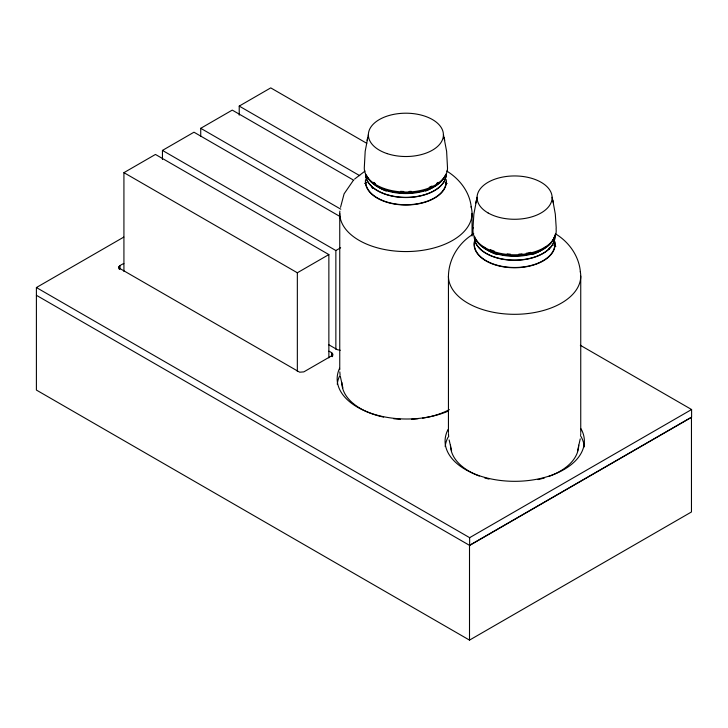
<?xml version="1.0" encoding="UTF-8"?>
<svg xmlns="http://www.w3.org/2000/svg" width="728" height="728" viewBox="0 0 728 728"><rect width="100%" height="100%" fill="white"/><g stroke="black" fill="none" stroke-linecap="round" stroke-linejoin="round"><path stroke-width="1.09" d="M472.963 227.991L473.873 214.096L477.077 197.27M580.689 434.625L580.735 433.551M448.439 432.487L448.439 276.121C448.739 258.731 458.849 242.524 473.755 233.797M580.225 438.884L577.595 450.741M368.386 134.516L365.183 151.342L364.282 168.022A41.623 24.033 0 0 0 405.896 192.046A41.623 24.033 0 0 0 447.52 168.022L446.619 151.342L443.416 134.516M340.54 207.298L344.098 193.83L353.344 180.389M367.058 140.322L367.686 137.583M475.757 203.076L476.385 200.337M123.842 263.518C122.431 264.127 116.817 266.466 119.983 268.577L299.645 372.199L303.831 371.881L331.75 355.764C334.616 354.063 330.348 351.606 328.801 351.224M354.554 179.106L365.065 171.044M123.924 271.426L123.924 172.654L155.455 154.445L328.865 254.573L328.865 357.876M162.453 159.496L162.453 150.414L193.976 132.205L339.958 216.489M200.728 136.263L200.728 128.31L232.259 110.11L353.744 180.253M239.221 115.17L239.221 106.088L270.743 87.888L366.757 143.316M469.505 640.112L469.505 545.345L691.464 417.19L691.464 511.966L469.505 640.112L36.4 390.062L36.4 287.542L123.806 237.082M123.924 172.654L297.343 272.773L328.865 254.573M162.453 150.414L335.863 250.532L340.64 247.775M36.4 287.542L469.642 537.673L691.6 409.527L691.6 417.271L469.642 545.418L36.4 295.295M340.258 350.268L337.346 349.695L328.501 344.59M239.221 106.088L359.723 175.666M580.334 345.281L691.6 409.527M200.728 128.31L340.831 209.2M555.418 233.797C568.968 241.914 579.079 256.083 580.389 272.063M446.728 171.044C459.541 178.851 469.788 192.028 471.262 207.298M552.798 200.337L555.309 214.096L556.219 227.991M444.107 137.583L444.735 140.322M552.106 197.27L553.426 203.076M451.588 450.741L449.149 439.94M342.888 387.988L340.267 376.13M340.103 375.066L339.803 371.871M448.666 436.755L448.448 433.551M580.744 276.121L580.744 432.487M472.053 213.368L472.053 236.027M469.642 537.673L469.642 545.418M339.749 213.368L339.749 369.733M335.863 250.532L335.863 349.304M332.651 353.826L332.651 356.038M332.505 353.581L332.505 355.792M332.305 353.344L332.305 356.665M331.75 352.925L331.75 356.247M297.343 272.773L297.343 371.544M119.983 265.738L119.983 269.06M119.438 266.157L119.438 269.478M119.237 266.384L119.237 268.605M119.092 266.639L119.092 268.85M447.511 411.429A69.642 40.204 0 0 1 367.13 411.848A69.642 40.204 0 0 1 339.603 368.25M581.035 428.828A69.642 40.204 0 0 1 515.369 481.317A69.642 40.204 0 0 1 448.029 429.538M445.19 446.592A69.642 40.204 0 0 1 448.029 437.291M580.462 435.59A69.642 40.204 0 0 1 584.284 446.91M337.264 384.284A69.642 40.204 0 0 1 339.603 375.994M554.681 242.251A40.24 23.232 0 0 1 511.948 267.449A40.24 23.232 0 0 1 475.302 239.23M554.681 235.044A40.24 23.232 0 0 1 516.343 260.269A40.24 23.232 0 0 1 474.347 237.064M554.945 235.317A40.695 23.496 0 0 1 515.488 255.746A40.695 23.496 0 0 1 474.51 236.336M530.712 252.352A40.695 23.496 0 0 1 526.253 253.289M522.021 253.881A40.695 23.496 0 0 1 518.837 254.145M510.346 254.145A40.695 23.496 0 0 1 507.161 253.881M494.239 251.124A40.695 23.496 0 0 1 490.29 249.622M554.836 236.864A40.24 23.232 0 0 1 514.587 260.096A40.24 23.232 0 0 1 474.347 236.864M554.226 237.11A40.24 23.232 0 0 1 516.343 256.283A40.24 23.232 0 0 1 475.721 239.084M556.055 228.683A41.623 24.033 0 0 1 513.677 254.8A41.623 24.033 0 0 1 473.327 227.637M578.669 445.163A64.082 37.001 0 0 1 548.83 476.44M544.553 477.868A64.082 37.001 0 0 1 537.992 479.606M488.961 479.079A64.082 37.001 0 0 1 484.63 477.868M479.27 476.039A64.082 37.001 0 0 1 450.505 445.163M549.567 247.465A35.408 20.448 0 0 1 548.794 249.558M554.745 241.332A40.504 23.387 0 0 1 513.704 267.758A40.504 23.387 0 0 1 474.711 240.322M580.298 271.69A66.157 38.193 0 0 1 518.436 314.25A66.157 38.193 0 0 1 448.439 276.121M553.871 245.391A66.157 38.193 0 0 1 555.846 246.264M545.254 247.083A35.408 20.448 0 0 1 532.295 254.573M496.887 254.573A35.408 20.448 0 0 1 483.929 247.083M446.146 174.311A40.24 23.232 0 0 1 405.896 197.543A40.24 23.232 0 0 1 365.656 174.311M446.146 181.518A40.24 23.232 0 0 1 405.896 204.75A40.24 23.232 0 0 1 365.656 181.518M445.208 175.584A40.695 23.496 0 0 1 405.896 192.993A40.695 23.496 0 0 1 366.584 175.584M438.183 182.328A40.695 23.496 0 0 1 436.491 183.52M432.068 186.013A40.695 23.496 0 0 1 429.238 187.269M411.211 191.318A40.695 23.496 0 0 1 409.081 191.446M403.776 191.482A40.695 23.496 0 0 1 400.582 191.318M375.311 183.52A40.695 23.496 0 0 1 373.61 182.328M446.146 174.11A40.24 23.232 0 0 1 405.896 197.343A40.24 23.232 0 0 1 365.656 174.11M444.772 176.331A40.24 23.232 0 0 1 405.896 193.557A40.24 23.232 0 0 1 367.03 176.331M372.618 188.497A35.408 20.448 0 0 1 371.699 186.805M449.367 409.6A64.082 37.001 0 0 1 422.486 418.154M418.145 418.727A64.082 37.001 0 0 1 411.466 419.273M400.327 419.273A64.082 37.001 0 0 1 393.657 418.727M383.62 417.099A64.082 37.001 0 0 1 341.814 382.409M446.246 179.598A40.504 23.387 0 0 1 405.896 205.014A40.504 23.387 0 0 1 365.556 179.598M471.043 206.734A66.157 38.193 0 0 1 409.764 251.497A66.157 38.193 0 0 1 339.858 211.156M364.646 183.511A66.157 38.193 0 0 1 366.621 182.637M445.181 182.637A66.157 38.193 0 0 1 447.147 183.511M437.992 182.755A35.408 20.448 0 0 1 436.563 184.33M435.162 185.622A35.408 20.448 0 0 1 425.561 191.109M386.231 191.109A35.408 20.448 0 0 1 376.64 185.622M375.229 184.33A35.408 20.448 0 0 1 373.81 182.755M488.06 212.931A37.519 21.658 0 0 0 550.832 203.221A37.519 21.658 0 0 0 504.877 176.686A37.519 21.658 0 0 0 488.06 212.931M387.141 153.617A37.519 21.658 0 0 0 443.416 134.862A37.519 21.658 0 0 0 387.141 116.098A37.519 21.658 0 0 0 387.141 153.617"/></g></svg>
